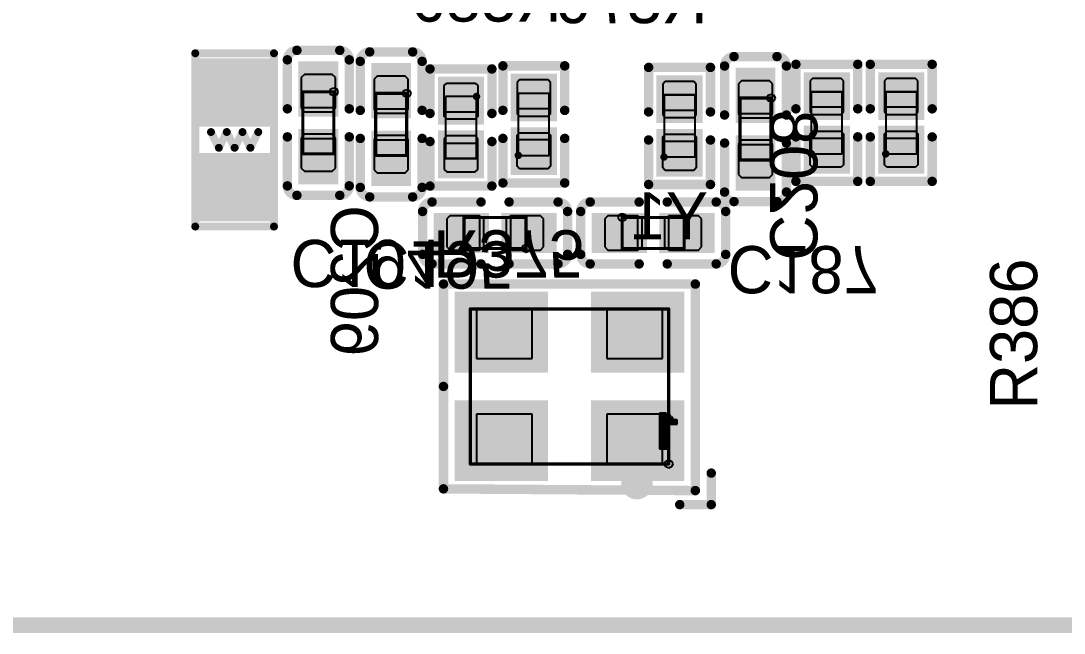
# Model space of a CAD drawing. Header units: millimetres. Extents: x 892 to 1144, y 1011 to 1123.
# Drawn here: x 1004.48 to 1021.3, y 1023.4 to 1033.27 of the extents above; entities that cross this region are included whole.
import ezdxf

# ---------------------------------------------------------------- set-up
doc = ezdxf.new("R2010")
doc.units = ezdxf.units.MM
for name, color, linetype in [('BottomLayer', 5, 'Continuous'), ('BottomOverlay', 54, 'Continuous'), ('BottomPaste', 16, 'Continuous'), ('BottomSolder', 6, 'Continuous'), ('Mechanical15', 56, 'Continuous'), ('Mechanical4', 56, 'Continuous'), ('Mechanical5', 56, 'Continuous'), ('Mechanical6', 56, 'Continuous'), ('TopOverlay', 2, 'Continuous')]:
    doc.layers.add(name, color=color, linetype=linetype)

msp = doc.modelspace()

# ---------------------------------------------------------------- linework, layer by layer
at = {"layer": 'BottomLayer'}
for points in [[(1008.433, 1032.562), (1007.417, 1032.562), (1008.433, 1031.663), (1007.417, 1031.663)], [(1009.005, 1032.565), (1009.005, 1031.775), (1009.545, 1032.565), (1009.545, 1031.775)], [(1010.18, 1032.54), (1010.18, 1031.75), (1010.72, 1032.54), (1010.72, 1031.75)], [(1016.055, 1032.465), (1016.055, 1031.675), (1016.595, 1032.465), (1016.595, 1031.675)], [(1017.745, 1031.775), (1017.745, 1032.341), (1017.205, 1031.775), (1017.205, 1032.341)], [(1018.945, 1031.775), (1018.945, 1032.341), (1018.405, 1031.775), (1018.405, 1032.341)], [(1011.305, 1032.266), (1011.305, 1031.7), (1011.845, 1032.266), (1011.845, 1031.7)], [(1013.02, 1031.75), (1013.02, 1032.316), (1012.48, 1031.75), (1012.48, 1032.316)], [(1015.37, 1031.725), (1015.37, 1032.291), (1014.83, 1031.725), (1014.83, 1032.291)], [(1009.005, 1031.475), (1009.005, 1030.685), (1009.545, 1031.475), (1009.545, 1030.685)], [(1010.18, 1031.45), (1010.18, 1030.66), (1010.72, 1031.45), (1010.72, 1030.66)], [(1011.305, 1031.4), (1011.305, 1030.834), (1011.845, 1031.4), (1011.845, 1030.834)], [(1013.02, 1030.884), (1013.02, 1031.45), (1012.48, 1030.884), (1012.48, 1031.45)], [(1015.37, 1030.859), (1015.37, 1031.425), (1014.83, 1030.859), (1014.83, 1031.425)], [(1016.055, 1031.375), (1016.055, 1030.585), (1016.595, 1031.375), (1016.595, 1030.585)], [(1017.745, 1030.909), (1017.745, 1031.475), (1017.205, 1030.909), (1017.205, 1031.475)], [(1018.945, 1030.909), (1018.945, 1031.475), (1018.405, 1030.909), (1018.405, 1031.475)], [(1008.433, 1031.038), (1007.417, 1031.038), (1008.433, 1030.139), (1007.417, 1030.139)], [(1011.975, 1030.12), (1011.185, 1030.12), (1011.975, 1029.58), (1011.185, 1029.58)], [(1013.065, 1030.12), (1012.275, 1030.12), (1013.065, 1029.58), (1012.275, 1029.58)], [(1013.735, 1029.58), (1014.525, 1029.58), (1013.735, 1030.12), (1014.525, 1030.12)], [(1014.825, 1029.58), (1015.615, 1029.58), (1014.825, 1030.12), (1015.615, 1030.12)], [(1012.925, 1028.85), (1011.525, 1028.85), (1012.925, 1027.65), (1011.525, 1027.65)], [(1015.125, 1028.85), (1013.725, 1028.85), (1015.125, 1027.65), (1013.725, 1027.65)], [(1012.925, 1027.1), (1011.525, 1027.1), (1012.925, 1025.9), (1011.525, 1025.9)], [(1015.125, 1027.1), (1013.725, 1027.1), (1015.125, 1025.9), (1013.725, 1025.9)]]:
    msp.add_solid(points, dxfattribs=at)
at = {"layer": 'BottomOverlay', "const_width": 0.152}
for points in [[(1008.776, 1032.641, -0.414214), (1008.929, 1032.794)], [(1009.621, 1032.794, -0.414214), (1009.774, 1032.641)], [(1009.951, 1032.616, -0.414214), (1010.104, 1032.769)], [(1010.796, 1032.769, -0.414214), (1010.949, 1032.616)], [(1015.826, 1032.541, -0.414214), (1015.979, 1032.694)], [(1016.671, 1032.694, -0.414214), (1016.824, 1032.541)], [(1008.929, 1030.456, -0.414214), (1008.776, 1030.609)], [(1009.774, 1030.609, -0.414214), (1009.621, 1030.456)], [(1010.104, 1030.431, -0.414214), (1009.951, 1030.584)], [(1010.949, 1030.584, -0.414214), (1010.796, 1030.431)], [(1015.979, 1030.356, -0.414214), (1015.826, 1030.509)], [(1016.824, 1030.509, -0.414214), (1016.671, 1030.356)], [(1010.956, 1030.196, -0.414214), (1011.109, 1030.349)], [(1013.141, 1030.349, -0.414214), (1013.294, 1030.196)], [(1013.506, 1030.196, -0.414214), (1013.659, 1030.349)], [(1015.691, 1030.349, -0.414214), (1015.844, 1030.196)], [(1011.109, 1029.351, -0.414214), (1010.956, 1029.504)], [(1013.294, 1029.504, -0.414214), (1013.141, 1029.351)], [(1013.659, 1029.351, -0.414214), (1013.506, 1029.504)], [(1015.844, 1029.504, -0.414214), (1015.691, 1029.351)]]:
    msp.add_lwpolyline(points, format="xyb", dxfattribs=at)
at = {"layer": 'BottomOverlay'}
for points, const_width in [([(1008.929, 1032.794), (1009.621, 1032.794)], 0.152), ([(1010.104, 1032.769), (1010.796, 1032.769)], 0.152), ([(1007.29, 1029.953), (1007.29, 1032.747)], 0.127), ([(1007.29, 1032.747), (1008.56, 1032.747)], 0.127), ([(1008.56, 1029.953), (1008.56, 1032.747)], 0.127), ([(1008.776, 1031.851), (1008.776, 1032.641)], 0.152), ([(1009.774, 1031.851), (1009.774, 1032.641)], 0.152), ([(1009.951, 1031.826), (1009.951, 1032.616)], 0.152), ([(1010.949, 1031.826), (1010.949, 1032.616)], 0.152), ([(1015.979, 1032.694), (1016.671, 1032.694)], 0.152), ([(1011.076, 1032.494), (1012.074, 1032.494)], 0.152), ([(1011.076, 1031.776), (1011.076, 1032.494)], 0.152), ([(1012.074, 1031.776), (1012.074, 1032.494)], 0.152), ([(1012.251, 1031.826), (1012.251, 1032.544)], 0.152), ([(1012.251, 1032.544), (1013.249, 1032.544)], 0.152), ([(1013.249, 1031.826), (1013.249, 1032.544)], 0.152), ([(1014.601, 1031.801), (1014.601, 1032.519)], 0.152), ([(1014.601, 1032.519), (1015.599, 1032.519)], 0.152), ([(1015.599, 1031.801), (1015.599, 1032.519)], 0.152), ([(1015.826, 1031.751), (1015.826, 1032.541)], 0.152), ([(1016.824, 1031.751), (1016.824, 1032.541)], 0.152), ([(1016.976, 1031.851), (1016.976, 1032.569)], 0.152), ([(1016.976, 1032.569), (1017.974, 1032.569)], 0.152), ([(1017.974, 1031.851), (1017.974, 1032.569)], 0.152), ([(1018.176, 1031.851), (1018.176, 1032.569)], 0.152), ([(1018.176, 1032.569), (1019.174, 1032.569)], 0.152), ([(1019.174, 1031.851), (1019.174, 1032.569)], 0.152), ([(1007.544, 1031.477), (1007.671, 1031.223)], 0.127), ([(1007.671, 1031.223), (1007.798, 1031.477)], 0.127), ([(1007.798, 1031.477), (1007.925, 1031.223)], 0.127), ([(1007.925, 1031.223), (1008.052, 1031.477)], 0.127), ([(1008.052, 1031.477), (1008.179, 1031.223)], 0.127), ([(1008.179, 1031.223), (1008.306, 1031.477)], 0.127), ([(1008.776, 1030.609), (1008.776, 1031.399)], 0.152), ([(1009.774, 1030.609), (1009.774, 1031.399)], 0.152), ([(1009.951, 1030.584), (1009.951, 1031.374)], 0.152), ([(1010.949, 1030.584), (1010.949, 1031.374)], 0.152), ([(1011.076, 1030.606), (1011.076, 1031.324)], 0.152), ([(1012.074, 1030.606), (1012.074, 1031.324)], 0.152), ([(1012.251, 1030.656), (1012.251, 1031.374)], 0.152), ([(1013.249, 1030.656), (1013.249, 1031.374)], 0.152), ([(1014.601, 1030.631), (1014.601, 1031.349)], 0.152), ([(1015.599, 1030.631), (1015.599, 1031.349)], 0.152), ([(1015.826, 1030.509), (1015.826, 1031.299)], 0.152), ([(1016.824, 1030.509), (1016.824, 1031.299)], 0.152), ([(1016.976, 1030.681), (1016.976, 1031.399)], 0.152), ([(1017.974, 1030.681), (1017.974, 1031.399)], 0.152), ([(1018.176, 1030.681), (1018.176, 1031.399)], 0.152), ([(1019.174, 1030.681), (1019.174, 1031.399)], 0.152), ([(1011.076, 1030.606), (1012.074, 1030.606)], 0.152), ([(1012.251, 1030.656), (1013.249, 1030.656)], 0.152), ([(1014.601, 1030.631), (1015.599, 1030.631)], 0.152), ([(1016.976, 1030.681), (1017.974, 1030.681)], 0.152), ([(1018.176, 1030.681), (1019.174, 1030.681)], 0.152), ([(1008.929, 1030.456), (1009.621, 1030.456)], 0.152), ([(1010.104, 1030.431), (1010.796, 1030.431)], 0.152), ([(1011.109, 1030.349), (1011.899, 1030.349)], 0.152), ([(1012.351, 1030.349), (1013.141, 1030.349)], 0.152), ([(1013.659, 1030.349), (1014.449, 1030.349)], 0.152), ([(1014.901, 1030.349), (1015.691, 1030.349)], 0.152), ([(1015.979, 1030.356), (1016.671, 1030.356)], 0.152), ([(1010.956, 1029.504), (1010.956, 1030.196)], 0.152), ([(1013.294, 1029.504), (1013.294, 1030.196)], 0.152), ([(1013.506, 1029.504), (1013.506, 1030.196)], 0.152), ([(1015.844, 1029.504), (1015.844, 1030.196)], 0.152), ([(1007.29, 1029.953), (1008.56, 1029.953)], 0.127), ([(1011.109, 1029.351), (1011.899, 1029.351)], 0.152), ([(1012.351, 1029.351), (1013.141, 1029.351)], 0.152), ([(1013.659, 1029.351), (1014.449, 1029.351)], 0.152), ([(1014.901, 1029.351), (1015.691, 1029.351)], 0.152), ([(1011.293, 1027.375), (1011.293, 1029.026)], 0.152), ([(1011.293, 1029.026), (1015.354, 1029.026)], 0.152), ([(1015.354, 1025.696), (1015.354, 1029.026)], 0.152), ([(1011.293, 1025.724), (1011.293, 1027.375)], 0.152), ([(1015.611, 1025.47), (1015.611, 1025.978)], 0.152), ([(1011.293, 1025.724), (1015.354, 1025.696)], 0.152), ([(1015.103, 1025.47), (1015.611, 1025.47)], 0.152)]:
    msp.add_lwpolyline(points, dxfattribs=dict(at, const_width=const_width))
for points, const_width in [([(1008.891, 1032.794, 1), (1008.967, 1032.794, 1)], 0.0762), ([(1008.891, 1032.794, 1), (1008.967, 1032.794, 1)], 0.0762), ([(1009.583, 1032.794, 1), (1009.659, 1032.794, 1)], 0.0762), ([(1009.583, 1032.794, 1), (1009.659, 1032.794, 1)], 0.0762), ([(1010.066, 1032.769, 1), (1010.142, 1032.769, 1)], 0.0762), ([(1010.066, 1032.769, 1), (1010.142, 1032.769, 1)], 0.0762), ([(1010.758, 1032.769, 1), (1010.834, 1032.769, 1)], 0.0762), ([(1010.758, 1032.769, 1), (1010.834, 1032.769, 1)], 0.0762), ([(1007.258, 1032.747, 1), (1007.322, 1032.747, 1)], 0.0635), ([(1007.258, 1032.747, 1), (1007.322, 1032.747, 1)], 0.0635), ([(1008.528, 1032.747, 1), (1008.592, 1032.747, 1)], 0.0635), ([(1008.528, 1032.747, 1), (1008.592, 1032.747, 1)], 0.0635), ([(1008.738, 1032.641, 1), (1008.814, 1032.641, 1)], 0.0762), ([(1008.738, 1032.641, 1), (1008.814, 1032.641, 1)], 0.0762), ([(1009.735, 1032.641, 1), (1009.812, 1032.641, 1)], 0.0762), ([(1009.735, 1032.641, 1), (1009.812, 1032.641, 1)], 0.0762), ([(1009.913, 1032.616, 1), (1009.989, 1032.616, 1)], 0.0762), ([(1009.913, 1032.616, 1), (1009.989, 1032.616, 1)], 0.0762), ([(1010.911, 1032.616, 1), (1010.987, 1032.616, 1)], 0.0762), ([(1010.911, 1032.616, 1), (1010.987, 1032.616, 1)], 0.0762), ([(1015.941, 1032.694, 1), (1016.017, 1032.694, 1)], 0.0762), ([(1015.941, 1032.694, 1), (1016.017, 1032.694, 1)], 0.0762), ([(1016.633, 1032.694, 1), (1016.709, 1032.694, 1)], 0.0762), ([(1016.633, 1032.694, 1), (1016.709, 1032.694, 1)], 0.0762), ([(1011.038, 1032.494, 1), (1011.114, 1032.494, 1)], 0.0762), ([(1011.038, 1032.494, 1), (1011.114, 1032.494, 1)], 0.0762), ([(1012.035, 1032.494, 1), (1012.112, 1032.494, 1)], 0.0762), ([(1012.035, 1032.494, 1), (1012.112, 1032.494, 1)], 0.0762), ([(1012.213, 1032.544, 1), (1012.289, 1032.544, 1)], 0.0762), ([(1012.213, 1032.544, 1), (1012.289, 1032.544, 1)], 0.0762), ([(1013.21, 1032.544, 1), (1013.287, 1032.544, 1)], 0.0762), ([(1013.21, 1032.544, 1), (1013.287, 1032.544, 1)], 0.0762), ([(1014.563, 1032.519, 1), (1014.639, 1032.519, 1)], 0.0762), ([(1014.563, 1032.519, 1), (1014.639, 1032.519, 1)], 0.0762), ([(1015.56, 1032.519, 1), (1015.637, 1032.519, 1)], 0.0762), ([(1015.56, 1032.519, 1), (1015.637, 1032.519, 1)], 0.0762), ([(1015.788, 1032.541, 1), (1015.864, 1032.541, 1)], 0.0762), ([(1015.788, 1032.541, 1), (1015.864, 1032.541, 1)], 0.0762), ([(1016.786, 1032.541, 1), (1016.862, 1032.541, 1)], 0.0762), ([(1016.786, 1032.541, 1), (1016.862, 1032.541, 1)], 0.0762), ([(1016.938, 1032.569, 1), (1017.014, 1032.569, 1)], 0.0762), ([(1016.938, 1032.569, 1), (1017.014, 1032.569, 1)], 0.0762), ([(1017.936, 1032.569, 1), (1018.012, 1032.569, 1)], 0.0762), ([(1017.936, 1032.569, 1), (1018.012, 1032.569, 1)], 0.0762), ([(1018.138, 1032.569, 1), (1018.214, 1032.569, 1)], 0.0762), ([(1018.138, 1032.569, 1), (1018.214, 1032.569, 1)], 0.0762), ([(1019.136, 1032.569, 1), (1019.212, 1032.569, 1)], 0.0762), ([(1019.136, 1032.569, 1), (1019.212, 1032.569, 1)], 0.0762), ([(1008.738, 1031.851, 1), (1008.814, 1031.851, 1)], 0.0762), ([(1009.735, 1031.851, 1), (1009.812, 1031.851, 1)], 0.0762), ([(1009.913, 1031.826, 1), (1009.989, 1031.826, 1)], 0.0762), ([(1010.911, 1031.826, 1), (1010.987, 1031.826, 1)], 0.0762), ([(1011.038, 1031.776, 1), (1011.114, 1031.776, 1)], 0.0762), ([(1012.035, 1031.776, 1), (1012.112, 1031.776, 1)], 0.0762), ([(1012.213, 1031.826, 1), (1012.289, 1031.826, 1)], 0.0762), ([(1013.21, 1031.826, 1), (1013.287, 1031.826, 1)], 0.0762), ([(1014.563, 1031.801, 1), (1014.639, 1031.801, 1)], 0.0762), ([(1015.56, 1031.801, 1), (1015.637, 1031.801, 1)], 0.0762), ([(1015.788, 1031.751, 1), (1015.864, 1031.751, 1)], 0.0762), ([(1016.786, 1031.751, 1), (1016.862, 1031.751, 1)], 0.0762), ([(1016.938, 1031.851, 1), (1017.014, 1031.851, 1)], 0.0762), ([(1017.936, 1031.851, 1), (1018.012, 1031.851, 1)], 0.0762), ([(1018.138, 1031.851, 1), (1018.214, 1031.851, 1)], 0.0762), ([(1019.136, 1031.851, 1), (1019.212, 1031.851, 1)], 0.0762), ([(1007.512, 1031.477, 1), (1007.576, 1031.477, 1)], 0.0635), ([(1007.766, 1031.477, 1), (1007.83, 1031.477, 1)], 0.0635), ([(1007.766, 1031.477, 1), (1007.83, 1031.477, 1)], 0.0635), ([(1008.02, 1031.477, 1), (1008.084, 1031.477, 1)], 0.0635), ([(1008.02, 1031.477, 1), (1008.084, 1031.477, 1)], 0.0635), ([(1008.274, 1031.477, 1), (1008.338, 1031.477, 1)], 0.0635), ([(1008.738, 1031.399, 1), (1008.814, 1031.399, 1)], 0.0762), ([(1009.735, 1031.399, 1), (1009.812, 1031.399, 1)], 0.0762), ([(1009.913, 1031.374, 1), (1009.989, 1031.374, 1)], 0.0762), ([(1010.911, 1031.374, 1), (1010.987, 1031.374, 1)], 0.0762), ([(1011.038, 1031.324, 1), (1011.114, 1031.324, 1)], 0.0762), ([(1012.035, 1031.324, 1), (1012.112, 1031.324, 1)], 0.0762), ([(1012.213, 1031.374, 1), (1012.289, 1031.374, 1)], 0.0762), ([(1013.21, 1031.374, 1), (1013.287, 1031.374, 1)], 0.0762), ([(1014.563, 1031.349, 1), (1014.639, 1031.349, 1)], 0.0762), ([(1015.56, 1031.349, 1), (1015.637, 1031.349, 1)], 0.0762), ([(1015.788, 1031.299, 1), (1015.864, 1031.299, 1)], 0.0762), ([(1016.786, 1031.299, 1), (1016.862, 1031.299, 1)], 0.0762), ([(1016.938, 1031.399, 1), (1017.014, 1031.399, 1)], 0.0762), ([(1017.936, 1031.399, 1), (1018.012, 1031.399, 1)], 0.0762), ([(1018.138, 1031.399, 1), (1018.214, 1031.399, 1)], 0.0762), ([(1019.136, 1031.399, 1), (1019.212, 1031.399, 1)], 0.0762), ([(1007.639, 1031.223, 1), (1007.703, 1031.223, 1)], 0.0635), ([(1007.639, 1031.223, 1), (1007.703, 1031.223, 1)], 0.0635), ([(1007.893, 1031.223, 1), (1007.957, 1031.223, 1)], 0.0635), ([(1007.893, 1031.223, 1), (1007.957, 1031.223, 1)], 0.0635), ([(1008.147, 1031.223, 1), (1008.211, 1031.223, 1)], 0.0635), ([(1008.147, 1031.223, 1), (1008.211, 1031.223, 1)], 0.0635), ([(1008.738, 1030.609, 1), (1008.814, 1030.609, 1)], 0.0762), ([(1008.738, 1030.609, 1), (1008.814, 1030.609, 1)], 0.0762), ([(1009.735, 1030.609, 1), (1009.812, 1030.609, 1)], 0.0762), ([(1009.735, 1030.609, 1), (1009.812, 1030.609, 1)], 0.0762), ([(1009.913, 1030.584, 1), (1009.989, 1030.584, 1)], 0.0762), ([(1009.913, 1030.584, 1), (1009.989, 1030.584, 1)], 0.0762), ([(1010.911, 1030.584, 1), (1010.987, 1030.584, 1)], 0.0762), ([(1010.911, 1030.584, 1), (1010.987, 1030.584, 1)], 0.0762), ([(1011.038, 1030.606, 1), (1011.114, 1030.606, 1)], 0.0762), ([(1011.038, 1030.606, 1), (1011.114, 1030.606, 1)], 0.0762), ([(1012.035, 1030.606, 1), (1012.112, 1030.606, 1)], 0.0762), ([(1012.035, 1030.606, 1), (1012.112, 1030.606, 1)], 0.0762), ([(1012.213, 1030.656, 1), (1012.289, 1030.656, 1)], 0.0762), ([(1012.213, 1030.656, 1), (1012.289, 1030.656, 1)], 0.0762), ([(1013.21, 1030.656, 1), (1013.287, 1030.656, 1)], 0.0762), ([(1013.21, 1030.656, 1), (1013.287, 1030.656, 1)], 0.0762), ([(1014.563, 1030.631, 1), (1014.639, 1030.631, 1)], 0.0762), ([(1014.563, 1030.631, 1), (1014.639, 1030.631, 1)], 0.0762), ([(1015.56, 1030.631, 1), (1015.637, 1030.631, 1)], 0.0762), ([(1015.56, 1030.631, 1), (1015.637, 1030.631, 1)], 0.0762), ([(1016.938, 1030.681, 1), (1017.014, 1030.681, 1)], 0.0762), ([(1016.938, 1030.681, 1), (1017.014, 1030.681, 1)], 0.0762), ([(1017.936, 1030.681, 1), (1018.012, 1030.681, 1)], 0.0762), ([(1017.936, 1030.681, 1), (1018.012, 1030.681, 1)], 0.0762), ([(1018.138, 1030.681, 1), (1018.214, 1030.681, 1)], 0.0762), ([(1018.138, 1030.681, 1), (1018.214, 1030.681, 1)], 0.0762), ([(1019.136, 1030.681, 1), (1019.212, 1030.681, 1)], 0.0762), ([(1019.136, 1030.681, 1), (1019.212, 1030.681, 1)], 0.0762), ([(1008.891, 1030.456, 1), (1008.967, 1030.456, 1)], 0.0762), ([(1008.891, 1030.456, 1), (1008.967, 1030.456, 1)], 0.0762), ([(1009.583, 1030.456, 1), (1009.659, 1030.456, 1)], 0.0762), ([(1009.583, 1030.456, 1), (1009.659, 1030.456, 1)], 0.0762), ([(1010.066, 1030.431, 1), (1010.142, 1030.431, 1)], 0.0762), ([(1010.066, 1030.431, 1), (1010.142, 1030.431, 1)], 0.0762), ([(1010.758, 1030.431, 1), (1010.834, 1030.431, 1)], 0.0762), ([(1010.758, 1030.431, 1), (1010.834, 1030.431, 1)], 0.0762), ([(1015.788, 1030.509, 1), (1015.864, 1030.509, 1)], 0.0762), ([(1015.788, 1030.509, 1), (1015.864, 1030.509, 1)], 0.0762), ([(1016.786, 1030.509, 1), (1016.862, 1030.509, 1)], 0.0762), ([(1016.786, 1030.509, 1), (1016.862, 1030.509, 1)], 0.0762), ([(1011.071, 1030.349, 1), (1011.147, 1030.349, 1)], 0.0762), ([(1011.071, 1030.349, 1), (1011.147, 1030.349, 1)], 0.0762), ([(1011.861, 1030.349, 1), (1011.937, 1030.349, 1)], 0.0762), ([(1012.313, 1030.349, 1), (1012.389, 1030.349, 1)], 0.0762), ([(1013.103, 1030.349, 1), (1013.179, 1030.349, 1)], 0.0762), ([(1013.103, 1030.349, 1), (1013.179, 1030.349, 1)], 0.0762), ([(1013.621, 1030.349, 1), (1013.697, 1030.349, 1)], 0.0762), ([(1013.621, 1030.349, 1), (1013.697, 1030.349, 1)], 0.0762), ([(1014.411, 1030.349, 1), (1014.487, 1030.349, 1)], 0.0762), ([(1014.863, 1030.349, 1), (1014.939, 1030.349, 1)], 0.0762), ([(1015.653, 1030.349, 1), (1015.729, 1030.349, 1)], 0.0762), ([(1015.653, 1030.349, 1), (1015.729, 1030.349, 1)], 0.0762), ([(1015.941, 1030.356, 1), (1016.017, 1030.356, 1)], 0.0762), ([(1015.941, 1030.356, 1), (1016.017, 1030.356, 1)], 0.0762), ([(1016.633, 1030.356, 1), (1016.709, 1030.356, 1)], 0.0762), ([(1016.633, 1030.356, 1), (1016.709, 1030.356, 1)], 0.0762), ([(1010.918, 1030.196, 1), (1010.994, 1030.196, 1)], 0.0762), ([(1010.918, 1030.196, 1), (1010.994, 1030.196, 1)], 0.0762), ([(1013.256, 1030.196, 1), (1013.332, 1030.196, 1)], 0.0762), ([(1013.256, 1030.196, 1), (1013.332, 1030.196, 1)], 0.0762), ([(1013.468, 1030.196, 1), (1013.544, 1030.196, 1)], 0.0762), ([(1013.468, 1030.196, 1), (1013.544, 1030.196, 1)], 0.0762), ([(1015.806, 1030.196, 1), (1015.882, 1030.196, 1)], 0.0762), ([(1015.806, 1030.196, 1), (1015.882, 1030.196, 1)], 0.0762), ([(1007.258, 1029.953, 1), (1007.322, 1029.953, 1)], 0.0635), ([(1007.258, 1029.953, 1), (1007.322, 1029.953, 1)], 0.0635), ([(1008.528, 1029.953, 1), (1008.592, 1029.953, 1)], 0.0635), ([(1008.528, 1029.953, 1), (1008.592, 1029.953, 1)], 0.0635), ([(1010.918, 1029.504, 1), (1010.994, 1029.504, 1)], 0.0762), ([(1010.918, 1029.504, 1), (1010.994, 1029.504, 1)], 0.0762), ([(1013.256, 1029.504, 1), (1013.332, 1029.504, 1)], 0.0762), ([(1013.256, 1029.504, 1), (1013.332, 1029.504, 1)], 0.0762), ([(1013.468, 1029.504, 1), (1013.544, 1029.504, 1)], 0.0762), ([(1013.468, 1029.504, 1), (1013.544, 1029.504, 1)], 0.0762), ([(1015.806, 1029.504, 1), (1015.882, 1029.504, 1)], 0.0762), ([(1015.806, 1029.504, 1), (1015.882, 1029.504, 1)], 0.0762), ([(1011.071, 1029.351, 1), (1011.147, 1029.351, 1)], 0.0762), ([(1011.071, 1029.351, 1), (1011.147, 1029.351, 1)], 0.0762), ([(1011.861, 1029.351, 1), (1011.937, 1029.351, 1)], 0.0762), ([(1012.313, 1029.351, 1), (1012.389, 1029.351, 1)], 0.0762), ([(1013.103, 1029.351, 1), (1013.179, 1029.351, 1)], 0.0762), ([(1013.103, 1029.351, 1), (1013.179, 1029.351, 1)], 0.0762), ([(1013.621, 1029.351, 1), (1013.697, 1029.351, 1)], 0.0762), ([(1013.621, 1029.351, 1), (1013.697, 1029.351, 1)], 0.0762), ([(1014.411, 1029.351, 1), (1014.487, 1029.351, 1)], 0.0762), ([(1014.863, 1029.351, 1), (1014.939, 1029.351, 1)], 0.0762), ([(1015.653, 1029.351, 1), (1015.729, 1029.351, 1)], 0.0762), ([(1015.653, 1029.351, 1), (1015.729, 1029.351, 1)], 0.0762), ([(1011.255, 1029.026, 1), (1011.331, 1029.026, 1)], 0.0762), ([(1011.255, 1029.026, 1), (1011.331, 1029.026, 1)], 0.0762), ([(1015.316, 1029.026, 1), (1015.393, 1029.026, 1)], 0.0762), ([(1015.316, 1029.026, 1), (1015.393, 1029.026, 1)], 0.0762), ([(1011.255, 1027.375, 1), (1011.331, 1027.375, 1)], 0.0762), ([(1011.255, 1027.375, 1), (1011.331, 1027.375, 1)], 0.0762), ([(1015.573, 1025.978, 1), (1015.649, 1025.978, 1)], 0.076), ([(1011.255, 1025.724, 1), (1011.331, 1025.724, 1)], 0.0762), ([(1011.255, 1025.724, 1), (1011.331, 1025.724, 1)], 0.0762), ([(1015.316, 1025.696, 1), (1015.393, 1025.696, 1)], 0.0762), ([(1015.316, 1025.696, 1), (1015.393, 1025.696, 1)], 0.0762), ([(1015.065, 1025.47, 1), (1015.141, 1025.47, 1)], 0.076), ([(1015.573, 1025.47, 1), (1015.649, 1025.47, 1)], 0.076), ([(1015.573, 1025.47, 1), (1015.649, 1025.47, 1)], 0.076)]:
    msp.add_lwpolyline(points, format="xyb", close=True, dxfattribs=dict(at, const_width=const_width))
at = {"layer": 'BottomPaste'}
for p, q in [((1009.05, 1032.405), (1009, 1032.355)), ((1009, 1032.355), (1009, 1031.875)), ((1009.5, 1032.405), (1009.05, 1032.405)), ((1009.55, 1032.355), (1009.5, 1032.405)), ((1009.55, 1031.875), (1009.55, 1032.355)), ((1010.225, 1032.38), (1010.175, 1032.33)), ((1010.175, 1032.33), (1010.175, 1031.85)), ((1010.675, 1032.38), (1010.225, 1032.38)), ((1010.725, 1032.33), (1010.675, 1032.38)), ((1010.725, 1031.85), (1010.725, 1032.33)), ((1017.245, 1032.341), (1017.205, 1032.301)), ((1017.705, 1032.341), (1017.245, 1032.341)), ((1017.745, 1032.301), (1017.705, 1032.341)), ((1018.445, 1032.341), (1018.405, 1032.301)), ((1018.905, 1032.341), (1018.445, 1032.341)), ((1018.945, 1032.301), (1018.905, 1032.341)), ((1011.305, 1032.226), (1011.345, 1032.266)), ((1011.305, 1031.725), (1011.305, 1032.226)), ((1011.345, 1032.266), (1011.805, 1032.266)), ((1011.805, 1032.266), (1011.845, 1032.226)), ((1011.845, 1032.226), (1011.845, 1031.725)), ((1012.52, 1032.316), (1012.48, 1032.276)), ((1012.48, 1032.276), (1012.48, 1031.775)), ((1012.98, 1032.316), (1012.52, 1032.316)), ((1013.02, 1032.276), (1012.98, 1032.316)), ((1013.02, 1031.775), (1013.02, 1032.276)), ((1014.87, 1032.291), (1014.83, 1032.251)), ((1014.83, 1032.251), (1014.83, 1031.75)), ((1015.33, 1032.291), (1014.87, 1032.291)), ((1015.37, 1032.251), (1015.33, 1032.291)), ((1015.37, 1031.75), (1015.37, 1032.251)), ((1016.1, 1032.305), (1016.05, 1032.255)), ((1016.05, 1032.255), (1016.05, 1031.775)), ((1016.55, 1032.305), (1016.1, 1032.305)), ((1016.6, 1032.255), (1016.55, 1032.305)), ((1016.6, 1031.775), (1016.6, 1032.255)), ((1017.205, 1032.301), (1017.205, 1031.8)), ((1017.745, 1031.8), (1017.745, 1032.301)), ((1018.405, 1032.301), (1018.405, 1031.8)), ((1018.945, 1031.8), (1018.945, 1032.301)), ((1009, 1031.875), (1009.05, 1031.805)), ((1009.5, 1031.805), (1009.55, 1031.875)), ((1010.175, 1031.85), (1010.225, 1031.78)), ((1010.675, 1031.78), (1010.725, 1031.85)), ((1009.05, 1031.805), (1009.5, 1031.805)), ((1010.225, 1031.78), (1010.675, 1031.78)), ((1011.345, 1031.685), (1011.305, 1031.725)), ((1011.805, 1031.685), (1011.345, 1031.685)), ((1011.845, 1031.725), (1011.805, 1031.685)), ((1012.48, 1031.775), (1012.52, 1031.735)), ((1012.52, 1031.735), (1012.98, 1031.735)), ((1012.98, 1031.735), (1013.02, 1031.775)), ((1014.83, 1031.75), (1014.87, 1031.71)), ((1014.87, 1031.71), (1015.33, 1031.71)), ((1015.33, 1031.71), (1015.37, 1031.75)), ((1016.05, 1031.775), (1016.1, 1031.705)), ((1016.1, 1031.705), (1016.55, 1031.705)), ((1016.55, 1031.705), (1016.6, 1031.775)), ((1017.205, 1031.8), (1017.245, 1031.76)), ((1017.245, 1031.76), (1017.705, 1031.76)), ((1017.705, 1031.76), (1017.745, 1031.8)), ((1018.405, 1031.8), (1018.445, 1031.76)), ((1018.445, 1031.76), (1018.905, 1031.76)), ((1018.905, 1031.76), (1018.945, 1031.8)), ((1017.205, 1031.45), (1017.245, 1031.49)), ((1017.245, 1031.49), (1017.705, 1031.49)), ((1017.705, 1031.49), (1017.745, 1031.45)), ((1018.405, 1031.45), (1018.445, 1031.49)), ((1018.445, 1031.49), (1018.905, 1031.49)), ((1018.905, 1031.49), (1018.945, 1031.45)), ((1009.05, 1031.445), (1009, 1031.375)), ((1009, 1031.375), (1009, 1030.895)), ((1009.5, 1031.445), (1009.05, 1031.445)), ((1009.55, 1031.375), (1009.5, 1031.445)), ((1009.55, 1030.895), (1009.55, 1031.375)), ((1010.225, 1031.42), (1010.175, 1031.35)), ((1010.175, 1031.35), (1010.175, 1030.87)), ((1010.675, 1031.42), (1010.225, 1031.42)), ((1010.725, 1031.35), (1010.675, 1031.42)), ((1010.725, 1030.87), (1010.725, 1031.35)), ((1011.345, 1031.415), (1011.305, 1031.375)), ((1011.305, 1031.375), (1011.305, 1030.874)), ((1011.805, 1031.415), (1011.345, 1031.415)), ((1011.845, 1031.375), (1011.805, 1031.415)), ((1011.845, 1030.874), (1011.845, 1031.375)), ((1012.48, 1031.425), (1012.52, 1031.465)), ((1012.48, 1030.924), (1012.48, 1031.425)), ((1012.52, 1031.465), (1012.98, 1031.465)), ((1012.98, 1031.465), (1013.02, 1031.425)), ((1013.02, 1031.425), (1013.02, 1030.924)), ((1014.83, 1031.4), (1014.87, 1031.44)), ((1014.83, 1030.899), (1014.83, 1031.4)), ((1014.87, 1031.44), (1015.33, 1031.44)), ((1015.33, 1031.44), (1015.37, 1031.4)), ((1015.37, 1031.4), (1015.37, 1030.899)), ((1016.1, 1031.345), (1016.05, 1031.275)), ((1016.55, 1031.345), (1016.1, 1031.345)), ((1016.6, 1031.275), (1016.55, 1031.345)), ((1017.205, 1030.949), (1017.205, 1031.45)), ((1017.745, 1031.45), (1017.745, 1030.949)), ((1018.405, 1030.949), (1018.405, 1031.45)), ((1018.945, 1031.45), (1018.945, 1030.949)), ((1016.05, 1031.275), (1016.05, 1030.795)), ((1016.6, 1030.795), (1016.6, 1031.275)), ((1009, 1030.895), (1009.05, 1030.845)), ((1009.05, 1030.845), (1009.5, 1030.845)), ((1009.5, 1030.845), (1009.55, 1030.895)), ((1010.175, 1030.87), (1010.225, 1030.82)), ((1010.225, 1030.82), (1010.675, 1030.82)), ((1010.675, 1030.82), (1010.725, 1030.87)), ((1011.305, 1030.874), (1011.345, 1030.834)), ((1011.345, 1030.834), (1011.805, 1030.834)), ((1011.805, 1030.834), (1011.845, 1030.874)), ((1012.52, 1030.884), (1012.48, 1030.924)), ((1012.98, 1030.884), (1012.52, 1030.884)), ((1013.02, 1030.924), (1012.98, 1030.884)), ((1014.87, 1030.859), (1014.83, 1030.899)), ((1015.33, 1030.859), (1014.87, 1030.859)), ((1015.37, 1030.899), (1015.33, 1030.859)), ((1017.245, 1030.909), (1017.205, 1030.949)), ((1017.705, 1030.909), (1017.245, 1030.909)), ((1017.745, 1030.949), (1017.705, 1030.909)), ((1018.445, 1030.909), (1018.405, 1030.949)), ((1018.905, 1030.909), (1018.445, 1030.909)), ((1018.945, 1030.949), (1018.905, 1030.909)), ((1016.05, 1030.795), (1016.1, 1030.745)), ((1016.1, 1030.745), (1016.55, 1030.745)), ((1016.55, 1030.745), (1016.6, 1030.795)), ((1011.395, 1030.125), (1011.345, 1030.075)), ((1011.345, 1030.075), (1011.345, 1029.625)), ((1011.875, 1030.125), (1011.395, 1030.125)), ((1011.945, 1030.075), (1011.875, 1030.125)), ((1011.945, 1029.625), (1011.945, 1030.075)), ((1012.375, 1030.125), (1012.305, 1030.075)), ((1012.305, 1030.075), (1012.305, 1029.625)), ((1012.855, 1030.125), (1012.375, 1030.125)), ((1012.905, 1030.075), (1012.855, 1030.125)), ((1012.905, 1029.625), (1012.905, 1030.075)), ((1013.945, 1030.125), (1013.895, 1030.075)), ((1013.895, 1030.075), (1013.895, 1029.625)), ((1014.425, 1030.125), (1013.945, 1030.125)), ((1014.495, 1030.075), (1014.425, 1030.125)), ((1014.495, 1029.625), (1014.495, 1030.075)), ((1014.925, 1030.125), (1014.855, 1030.075)), ((1014.855, 1030.075), (1014.855, 1029.625)), ((1015.405, 1030.125), (1014.925, 1030.125)), ((1015.455, 1030.075), (1015.405, 1030.125)), ((1015.455, 1029.625), (1015.455, 1030.075)), ((1011.345, 1029.625), (1011.395, 1029.575)), ((1011.395, 1029.575), (1011.875, 1029.575)), ((1011.875, 1029.575), (1011.945, 1029.625)), ((1012.305, 1029.625), (1012.375, 1029.575)), ((1012.375, 1029.575), (1012.855, 1029.575)), ((1012.855, 1029.575), (1012.905, 1029.625)), ((1013.895, 1029.625), (1013.945, 1029.575)), ((1013.945, 1029.575), (1014.425, 1029.575)), ((1014.425, 1029.575), (1014.495, 1029.625)), ((1014.855, 1029.625), (1014.925, 1029.575)), ((1014.925, 1029.575), (1015.405, 1029.575)), ((1015.405, 1029.575), (1015.455, 1029.625))]:
    msp.add_line(p, q, dxfattribs=at)
for points in [[(1008.433, 1032.562), (1007.417, 1032.562), (1008.433, 1031.663), (1007.417, 1031.663)], [(1009.005, 1032.565), (1009.005, 1031.775), (1009.545, 1032.565), (1009.545, 1031.775)], [(1010.18, 1032.54), (1010.18, 1031.75), (1010.72, 1032.54), (1010.72, 1031.75)], [(1016.055, 1032.465), (1016.055, 1031.675), (1016.595, 1032.465), (1016.595, 1031.675)], [(1017.745, 1031.775), (1017.745, 1032.341), (1017.205, 1031.775), (1017.205, 1032.341)], [(1018.945, 1031.775), (1018.945, 1032.341), (1018.405, 1031.775), (1018.405, 1032.341)], [(1011.305, 1032.266), (1011.305, 1031.7), (1011.845, 1032.266), (1011.845, 1031.7)], [(1013.02, 1031.75), (1013.02, 1032.316), (1012.48, 1031.75), (1012.48, 1032.316)], [(1015.37, 1031.725), (1015.37, 1032.291), (1014.83, 1031.725), (1014.83, 1032.291)], [(1009.005, 1031.475), (1009.005, 1030.685), (1009.545, 1031.475), (1009.545, 1030.685)], [(1010.18, 1031.45), (1010.18, 1030.66), (1010.72, 1031.45), (1010.72, 1030.66)], [(1011.305, 1031.4), (1011.305, 1030.834), (1011.845, 1031.4), (1011.845, 1030.834)], [(1013.02, 1030.884), (1013.02, 1031.45), (1012.48, 1030.884), (1012.48, 1031.45)], [(1015.37, 1030.859), (1015.37, 1031.425), (1014.83, 1030.859), (1014.83, 1031.425)], [(1016.055, 1031.375), (1016.055, 1030.585), (1016.595, 1031.375), (1016.595, 1030.585)], [(1017.745, 1030.909), (1017.745, 1031.475), (1017.205, 1030.909), (1017.205, 1031.475)], [(1018.945, 1030.909), (1018.945, 1031.475), (1018.405, 1030.909), (1018.405, 1031.475)], [(1008.433, 1031.038), (1007.417, 1031.038), (1008.433, 1030.139), (1007.417, 1030.139)], [(1011.975, 1030.12), (1011.185, 1030.12), (1011.975, 1029.58), (1011.185, 1029.58)], [(1013.065, 1030.12), (1012.275, 1030.12), (1013.065, 1029.58), (1012.275, 1029.58)], [(1013.735, 1029.58), (1014.525, 1029.58), (1013.735, 1030.12), (1014.525, 1030.12)], [(1014.825, 1029.58), (1015.615, 1029.58), (1014.825, 1030.12), (1015.615, 1030.12)], [(1012.925, 1028.85), (1011.525, 1028.85), (1012.925, 1027.65), (1011.525, 1027.65)], [(1015.125, 1028.85), (1013.725, 1028.85), (1015.125, 1027.65), (1013.725, 1027.65)], [(1012.925, 1027.1), (1011.525, 1027.1), (1012.925, 1025.9), (1011.525, 1025.9)], [(1015.125, 1027.1), (1013.725, 1027.1), (1015.125, 1025.9), (1013.725, 1025.9)]]:
    msp.add_solid(points, dxfattribs=at)
at = {"layer": 'BottomSolder'}
for points in [[(1008.535, 1032.663), (1007.315, 1032.663), (1008.535, 1031.561), (1007.315, 1031.561)], [(1008.954, 1032.616), (1008.954, 1031.724), (1009.596, 1032.616), (1009.596, 1031.724)], [(1010.129, 1032.591), (1010.129, 1031.699), (1010.771, 1032.591), (1010.771, 1031.699)], [(1016.004, 1032.516), (1016.004, 1031.624), (1016.646, 1032.516), (1016.646, 1031.624)], [(1011.203, 1032.367), (1011.203, 1031.598), (1011.947, 1032.367), (1011.947, 1031.598)], [(1013.122, 1031.648), (1013.122, 1032.417), (1012.378, 1031.648), (1012.378, 1032.417)], [(1015.472, 1031.623), (1015.472, 1032.392), (1014.728, 1031.623), (1014.728, 1032.392)], [(1017.847, 1031.673), (1017.847, 1032.442), (1017.103, 1031.673), (1017.103, 1032.442)], [(1019.047, 1031.673), (1019.047, 1032.442), (1018.303, 1031.673), (1018.303, 1032.442)], [(1008.954, 1031.526), (1008.954, 1030.634), (1009.596, 1031.526), (1009.596, 1030.634)], [(1010.129, 1031.501), (1010.129, 1030.609), (1010.771, 1031.501), (1010.771, 1030.609)], [(1011.203, 1031.502), (1011.203, 1030.733), (1011.947, 1031.502), (1011.947, 1030.733)], [(1013.122, 1030.783), (1013.122, 1031.552), (1012.378, 1030.783), (1012.378, 1031.552)], [(1015.472, 1030.758), (1015.472, 1031.527), (1014.728, 1030.758), (1014.728, 1031.527)], [(1017.847, 1030.808), (1017.847, 1031.577), (1017.103, 1030.808), (1017.103, 1031.577)], [(1019.047, 1030.808), (1019.047, 1031.577), (1018.303, 1030.808), (1018.303, 1031.577)], [(1016.004, 1031.426), (1016.004, 1030.534), (1016.646, 1031.426), (1016.646, 1030.534)], [(1008.535, 1031.139), (1007.315, 1031.139), (1008.535, 1030.037), (1007.315, 1030.037)], [(1012.026, 1030.171), (1011.134, 1030.171), (1012.026, 1029.529), (1011.134, 1029.529)], [(1013.116, 1030.171), (1012.224, 1030.171), (1013.116, 1029.529), (1012.224, 1029.529)], [(1013.684, 1029.529), (1014.576, 1029.529), (1013.684, 1030.171), (1014.576, 1030.171)], [(1014.774, 1029.529), (1015.666, 1029.529), (1014.774, 1030.171), (1015.666, 1030.171)], [(1012.976, 1028.901), (1011.474, 1028.901), (1012.976, 1027.599), (1011.474, 1027.599)], [(1015.176, 1028.901), (1013.674, 1028.901), (1015.176, 1027.599), (1013.674, 1027.599)], [(1012.976, 1027.151), (1011.474, 1027.151), (1012.976, 1025.849), (1011.474, 1025.849)], [(1015.176, 1027.151), (1013.674, 1027.151), (1015.176, 1025.849), (1013.674, 1025.849)]]:
    msp.add_solid(points, dxfattribs=at)
at = {"layer": 'Mechanical15'}
for p, q in [((1009.46, 1032.125), (1009.479, 1032.171)), ((1009.479, 1032.171), (1009.525, 1032.19)), ((1009.525, 1032.19), (1009.525, 1032.19)), ((1009.525, 1032.19), (1009.571, 1032.171)), ((1009.571, 1032.171), (1009.59, 1032.125)), ((1010.654, 1032.146), (1010.7, 1032.165)), ((1010.7, 1032.165), (1010.7, 1032.165)), ((1010.7, 1032.165), (1010.746, 1032.146)), ((1009.525, 1032.125), (1009.025, 1032.125)), ((1009.025, 1032.125), (1009.025, 1031.875)), ((1009.479, 1032.079), (1009.46, 1032.125)), ((1009.525, 1032.06), (1009.479, 1032.079)), ((1009.525, 1031.875), (1009.525, 1032.125)), ((1009.571, 1032.079), (1009.525, 1032.06)), ((1009.525, 1032.06), (1009.525, 1032.06)), ((1009.59, 1032.125), (1009.571, 1032.079)), ((1010.7, 1032.1), (1010.2, 1032.1)), ((1010.2, 1032.1), (1010.2, 1031.85)), ((1010.635, 1032.1), (1010.654, 1032.146)), ((1010.654, 1032.054), (1010.635, 1032.1)), ((1010.7, 1032.035), (1010.654, 1032.054)), ((1010.7, 1031.85), (1010.7, 1032.1)), ((1010.746, 1032.054), (1010.7, 1032.035)), ((1010.7, 1032.035), (1010.7, 1032.035)), ((1010.746, 1032.146), (1010.765, 1032.1)), ((1010.765, 1032.1), (1010.746, 1032.054)), ((1016.575, 1032.025), (1016.075, 1032.025)), ((1016.075, 1032.025), (1016.075, 1031.775)), ((1016.51, 1032.025), (1016.529, 1032.071)), ((1016.529, 1031.979), (1016.51, 1032.025)), ((1016.529, 1032.071), (1016.575, 1032.09)), ((1016.575, 1032.09), (1016.575, 1032.09)), ((1016.575, 1032.09), (1016.621, 1032.071)), ((1016.575, 1031.775), (1016.575, 1032.025)), ((1016.621, 1032.071), (1016.64, 1032.025)), ((1016.64, 1032.025), (1016.621, 1031.979)), ((1009.025, 1031.875), (1009.525, 1031.875)), ((1010.2, 1031.85), (1010.7, 1031.85)), ((1016.575, 1031.96), (1016.529, 1031.979)), ((1016.621, 1031.979), (1016.575, 1031.96)), ((1016.575, 1031.96), (1016.575, 1031.96)), ((1016.075, 1031.775), (1016.575, 1031.775)), ((1009.025, 1031.125), (1009.025, 1031.375)), ((1009.025, 1031.375), (1009.525, 1031.375)), ((1009.525, 1031.375), (1009.525, 1031.125)), ((1010.2, 1031.1), (1010.2, 1031.35)), ((1010.2, 1031.35), (1010.7, 1031.35)), ((1010.7, 1031.35), (1010.7, 1031.1)), ((1016.075, 1031.025), (1016.075, 1031.275)), ((1016.075, 1031.275), (1016.575, 1031.275)), ((1016.575, 1031.275), (1016.575, 1031.025)), ((1009.525, 1031.125), (1009.025, 1031.125)), ((1010.7, 1031.1), (1010.2, 1031.1)), ((1016.575, 1031.025), (1016.075, 1031.025)), ((1014.11, 1030.1), (1014.129, 1030.146)), ((1014.129, 1030.146), (1014.175, 1030.165)), ((1014.175, 1030.165), (1014.221, 1030.146)), ((1014.221, 1030.146), (1014.24, 1030.1)), ((1011.625, 1029.6), (1011.625, 1030.1)), ((1011.625, 1030.1), (1011.875, 1030.1)), ((1011.875, 1030.1), (1011.875, 1029.6)), ((1012.625, 1030.1), (1012.375, 1030.1)), ((1012.375, 1030.1), (1012.375, 1029.6)), ((1012.625, 1029.6), (1012.625, 1030.1)), ((1014.129, 1030.054), (1014.11, 1030.1)), ((1014.11, 1030.1), (1014.11, 1030.1)), ((1014.175, 1030.035), (1014.129, 1030.054)), ((1014.425, 1030.1), (1014.175, 1030.1)), ((1014.175, 1030.1), (1014.175, 1029.6)), ((1014.221, 1030.054), (1014.175, 1030.035)), ((1014.24, 1030.1), (1014.221, 1030.054)), ((1014.24, 1030.1), (1014.24, 1030.1)), ((1014.425, 1029.6), (1014.425, 1030.1)), ((1014.925, 1030.1), (1015.175, 1030.1)), ((1014.925, 1029.6), (1014.925, 1030.1)), ((1015.175, 1030.1), (1015.175, 1029.6)), ((1012.56, 1029.6), (1012.579, 1029.646)), ((1012.579, 1029.646), (1012.625, 1029.665)), ((1012.625, 1029.665), (1012.671, 1029.646)), ((1012.671, 1029.646), (1012.69, 1029.6)), ((1011.875, 1029.6), (1011.625, 1029.6)), ((1012.375, 1029.6), (1012.625, 1029.6)), ((1012.56, 1029.6), (1012.56, 1029.6)), ((1012.579, 1029.554), (1012.56, 1029.6)), ((1012.625, 1029.535), (1012.579, 1029.554)), ((1012.671, 1029.554), (1012.625, 1029.535)), ((1012.69, 1029.6), (1012.671, 1029.554)), ((1012.69, 1029.6), (1012.69, 1029.6)), ((1014.175, 1029.6), (1014.425, 1029.6)), ((1015.175, 1029.6), (1014.925, 1029.6)), ((1012.725, 1028.624), (1011.825, 1028.624)), ((1011.825, 1028.624), (1011.825, 1027.824)), ((1012.725, 1027.824), (1012.725, 1028.624)), ((1014.825, 1028.624), (1013.925, 1028.624)), ((1013.925, 1028.624), (1013.925, 1027.824)), ((1014.825, 1027.824), (1014.825, 1028.624)), ((1011.825, 1027.824), (1012.725, 1027.824)), ((1013.925, 1027.824), (1014.825, 1027.824)), ((1012.725, 1026.926), (1011.825, 1026.926)), ((1011.825, 1026.926), (1011.825, 1026.126)), ((1012.725, 1026.126), (1012.725, 1026.926)), ((1014.825, 1026.926), (1013.925, 1026.926)), ((1013.925, 1026.926), (1013.925, 1026.126)), ((1014.825, 1026.126), (1014.825, 1026.926)), ((1011.825, 1026.126), (1012.725, 1026.126)), ((1013.925, 1026.126), (1014.825, 1026.126)), ((1014.86, 1026.125), (1014.879, 1026.171)), ((1014.86, 1026.125), (1014.86, 1026.125)), ((1014.879, 1026.079), (1014.86, 1026.125)), ((1014.879, 1026.171), (1014.925, 1026.19)), ((1014.925, 1026.19), (1014.971, 1026.171)), ((1014.971, 1026.171), (1014.99, 1026.125)), ((1014.99, 1026.125), (1014.971, 1026.079)), ((1014.99, 1026.125), (1014.99, 1026.125)), ((1014.925, 1026.06), (1014.879, 1026.079)), ((1014.971, 1026.079), (1014.925, 1026.06))]:
    msp.add_line(p, q, dxfattribs=at)
at = {"layer": 'Mechanical15', "const_width": 0.0508}
for points in [[(1009.025, 1031.125), (1009.025, 1032.125)], [(1009.025, 1032.125), (1009.525, 1032.125)], [(1009.525, 1031.125), (1009.525, 1032.125)], [(1010.2, 1031.1), (1010.2, 1032.1)], [(1010.2, 1032.1), (1010.7, 1032.1)], [(1010.7, 1031.1), (1010.7, 1032.1)], [(1016.075, 1031.025), (1016.075, 1032.025)], [(1016.075, 1032.025), (1016.575, 1032.025)], [(1016.575, 1031.025), (1016.575, 1032.025)], [(1009.025, 1031.125), (1009.525, 1031.125)], [(1010.2, 1031.1), (1010.7, 1031.1)], [(1016.075, 1031.025), (1016.575, 1031.025)], [(1011.625, 1029.6), (1011.625, 1030.1)], [(1011.625, 1030.1), (1012.625, 1030.1)], [(1012.625, 1029.6), (1012.625, 1030.1)], [(1014.175, 1030.1), (1015.175, 1030.1)], [(1014.175, 1029.6), (1014.175, 1030.1)], [(1015.175, 1029.6), (1015.175, 1030.1)], [(1011.625, 1029.6), (1012.625, 1029.6)], [(1014.175, 1029.6), (1015.175, 1029.6)], [(1011.725, 1026.125), (1011.725, 1028.625)], [(1011.725, 1028.625), (1014.925, 1028.625)], [(1014.925, 1026.125), (1014.925, 1028.625)], [(1011.725, 1026.125), (1014.925, 1026.125)]]:
    msp.add_lwpolyline(points, dxfattribs=at)
at = {"layer": 'Mechanical15', "const_width": 0.0254}
for points in [[(1009.012, 1032.125, 1), (1009.038, 1032.125, 1)], [(1009.012, 1032.125, 1), (1009.038, 1032.125, 1)], [(1009.512, 1032.125, 1), (1009.538, 1032.125, 1)], [(1009.512, 1032.125, 1), (1009.538, 1032.125, 1)], [(1010.187, 1032.1, 1), (1010.213, 1032.1, 1)], [(1010.187, 1032.1, 1), (1010.213, 1032.1, 1)], [(1010.687, 1032.1, 1), (1010.713, 1032.1, 1)], [(1010.687, 1032.1, 1), (1010.713, 1032.1, 1)], [(1016.062, 1032.025, 1), (1016.088, 1032.025, 1)], [(1016.062, 1032.025, 1), (1016.088, 1032.025, 1)], [(1016.562, 1032.025, 1), (1016.588, 1032.025, 1)], [(1016.562, 1032.025, 1), (1016.588, 1032.025, 1)], [(1009.012, 1031.125, 1), (1009.038, 1031.125, 1)], [(1009.012, 1031.125, 1), (1009.038, 1031.125, 1)], [(1009.512, 1031.125, 1), (1009.538, 1031.125, 1)], [(1009.512, 1031.125, 1), (1009.538, 1031.125, 1)], [(1010.187, 1031.1, 1), (1010.213, 1031.1, 1)], [(1010.187, 1031.1, 1), (1010.213, 1031.1, 1)], [(1010.687, 1031.1, 1), (1010.713, 1031.1, 1)], [(1010.687, 1031.1, 1), (1010.713, 1031.1, 1)], [(1016.062, 1031.025, 1), (1016.088, 1031.025, 1)], [(1016.062, 1031.025, 1), (1016.088, 1031.025, 1)], [(1016.562, 1031.025, 1), (1016.588, 1031.025, 1)], [(1016.562, 1031.025, 1), (1016.588, 1031.025, 1)], [(1011.612, 1030.1, 1), (1011.638, 1030.1, 1)], [(1011.612, 1030.1, 1), (1011.638, 1030.1, 1)], [(1012.612, 1030.1, 1), (1012.638, 1030.1, 1)], [(1012.612, 1030.1, 1), (1012.638, 1030.1, 1)], [(1014.162, 1030.1, 1), (1014.188, 1030.1, 1)], [(1014.162, 1030.1, 1), (1014.188, 1030.1, 1)], [(1015.162, 1030.1, 1), (1015.188, 1030.1, 1)], [(1015.162, 1030.1, 1), (1015.188, 1030.1, 1)], [(1011.612, 1029.6, 1), (1011.638, 1029.6, 1)], [(1011.612, 1029.6, 1), (1011.638, 1029.6, 1)], [(1012.612, 1029.6, 1), (1012.638, 1029.6, 1)], [(1012.612, 1029.6, 1), (1012.638, 1029.6, 1)], [(1014.162, 1029.6, 1), (1014.188, 1029.6, 1)], [(1014.162, 1029.6, 1), (1014.188, 1029.6, 1)], [(1015.162, 1029.6, 1), (1015.188, 1029.6, 1)], [(1015.162, 1029.6, 1), (1015.188, 1029.6, 1)], [(1011.712, 1028.625, 1), (1011.738, 1028.625, 1)], [(1011.712, 1028.625, 1), (1011.738, 1028.625, 1)], [(1014.912, 1028.625, 1), (1014.938, 1028.625, 1)], [(1014.912, 1028.625, 1), (1014.938, 1028.625, 1)], [(1011.712, 1026.125, 1), (1011.738, 1026.125, 1)], [(1011.712, 1026.125, 1), (1011.738, 1026.125, 1)], [(1014.912, 1026.125, 1), (1014.938, 1026.125, 1)], [(1014.912, 1026.125, 1), (1014.938, 1026.125, 1)]]:
    msp.add_lwpolyline(points, format="xyb", close=True, dxfattribs=at)
at = {"layer": 'Mechanical4'}
for p, q in [((1011.825, 1032.05), (1011.325, 1032.05)), ((1011.325, 1032.05), (1011.325, 1031.05)), ((1011.825, 1031.05), (1011.825, 1032.05)), ((1012.5, 1032.1), (1012.5, 1031.1)), ((1013, 1032.1), (1012.5, 1032.1)), ((1013, 1031.1), (1013, 1032.1)), ((1014.85, 1032.075), (1014.85, 1031.075)), ((1015.35, 1032.075), (1014.85, 1032.075)), ((1015.35, 1031.075), (1015.35, 1032.075)), ((1017.225, 1032.125), (1017.225, 1031.125)), ((1017.725, 1032.125), (1017.225, 1032.125)), ((1017.725, 1031.125), (1017.725, 1032.125)), ((1018.425, 1032.125), (1018.425, 1031.125)), ((1018.925, 1032.125), (1018.425, 1032.125)), ((1018.925, 1031.125), (1018.925, 1032.125)), ((1011.325, 1031.05), (1011.825, 1031.05)), ((1012.5, 1031.1), (1013, 1031.1)), ((1014.85, 1031.075), (1015.35, 1031.075)), ((1017.225, 1031.125), (1017.725, 1031.125)), ((1018.425, 1031.125), (1018.925, 1031.125))]:
    msp.add_line(p, q, dxfattribs=at)
at = {"layer": 'Mechanical5'}
for p, q in [((1011.825, 1032.05), (1011.325, 1032.05)), ((1011.325, 1032.05), (1011.325, 1031.8)), ((1011.825, 1031.8), (1011.825, 1032.05)), ((1012.5, 1031.851), (1012.5, 1032.101)), ((1012.5, 1032.101), (1013, 1032.101)), ((1013, 1032.101), (1013, 1031.851)), ((1014.85, 1031.826), (1014.85, 1032.076)), ((1014.85, 1032.076), (1015.35, 1032.076)), ((1015.35, 1032.076), (1015.35, 1031.826)), ((1017.225, 1031.876), (1017.225, 1032.126)), ((1017.225, 1032.126), (1017.725, 1032.126)), ((1017.725, 1032.126), (1017.725, 1031.876)), ((1018.425, 1031.876), (1018.425, 1032.126)), ((1018.425, 1032.126), (1018.925, 1032.126)), ((1018.925, 1032.126), (1018.925, 1031.876)), ((1013, 1031.851), (1012.5, 1031.851)), ((1015.35, 1031.826), (1014.85, 1031.826)), ((1017.725, 1031.876), (1017.225, 1031.876)), ((1018.925, 1031.876), (1018.425, 1031.876)), ((1011.325, 1031.8), (1011.825, 1031.8)), ((1012.5, 1031.35), (1012.5, 1031.1)), ((1013, 1031.35), (1012.5, 1031.35)), ((1013, 1031.1), (1013, 1031.35)), ((1014.85, 1031.325), (1014.85, 1031.075)), ((1015.35, 1031.325), (1014.85, 1031.325)), ((1015.35, 1031.075), (1015.35, 1031.325)), ((1017.225, 1031.375), (1017.225, 1031.125)), ((1017.725, 1031.375), (1017.225, 1031.375)), ((1017.725, 1031.125), (1017.725, 1031.375)), ((1018.425, 1031.375), (1018.425, 1031.125)), ((1018.925, 1031.375), (1018.425, 1031.375)), ((1018.925, 1031.125), (1018.925, 1031.375)), ((1011.325, 1031.049), (1011.325, 1031.299)), ((1011.325, 1031.299), (1011.825, 1031.299)), ((1011.825, 1031.299), (1011.825, 1031.049)), ((1011.825, 1031.049), (1011.325, 1031.049)), ((1012.5, 1031.1), (1013, 1031.1)), ((1014.85, 1031.075), (1015.35, 1031.075)), ((1017.225, 1031.125), (1017.725, 1031.125)), ((1018.425, 1031.125), (1018.925, 1031.125))]:
    msp.add_line(p, q, dxfattribs=at)
at = {"layer": 'Mechanical6'}
for p, q in [((1014.811, 1026.947), (1014.775, 1026.947)), ((1014.775, 1026.947), (1014.775, 1026.371)), ((1014.847, 1026.947), (1014.811, 1026.947)), ((1014.811, 1026.947), (1014.811, 1026.371)), ((1014.811, 1026.371), (1014.811, 1026.947)), ((1014.883, 1026.947), (1014.847, 1026.947)), ((1014.847, 1026.947), (1014.847, 1026.371)), ((1014.847, 1026.371), (1014.847, 1026.947)), ((1014.883, 1026.371), (1014.883, 1026.947)), ((1014.919, 1026.911), (1014.883, 1026.911)), ((1014.883, 1026.911), (1014.883, 1026.371)), ((1014.955, 1026.911), (1014.919, 1026.911)), ((1014.919, 1026.911), (1014.919, 1026.803)), ((1014.919, 1026.371), (1014.919, 1026.911)), ((1014.919, 1026.803), (1014.955, 1026.803)), ((1014.955, 1026.803), (1014.955, 1026.911)), ((1014.991, 1026.875), (1014.955, 1026.875)), ((1014.955, 1026.875), (1014.955, 1026.767)), ((1014.991, 1026.767), (1014.991, 1026.875)), ((1015.027, 1026.839), (1014.991, 1026.839)), ((1014.991, 1026.839), (1014.991, 1026.767)), ((1015.063, 1026.839), (1015.027, 1026.839)), ((1015.027, 1026.839), (1015.027, 1026.767)), ((1015.027, 1026.767), (1015.027, 1026.839)), ((1015.063, 1026.767), (1015.063, 1026.839)), ((1014.955, 1026.767), (1014.991, 1026.767)), ((1014.991, 1026.767), (1015.027, 1026.767)), ((1015.027, 1026.767), (1015.063, 1026.767)), ((1014.775, 1026.371), (1014.811, 1026.371)), ((1014.811, 1026.371), (1014.847, 1026.371)), ((1014.847, 1026.371), (1014.883, 1026.371)), ((1014.883, 1026.371), (1014.919, 1026.371))]:
    msp.add_line(p, q, dxfattribs=at)
for points, const_width in [([(1011.855, 1032.05, 1), (1011.795, 1032.05, 1)], 0.06), ([(1011.78, 1032.05, 1), (1011.81, 1032.05, 1)], 0.03), ([(1011.84, 1032.05, 1), (1011.87, 1032.05, 1)], 0.03), ([(1012.53, 1031.1, 1), (1012.47, 1031.1, 1)], 0.06), ([(1017.255, 1031.125, 1), (1017.195, 1031.125, 1)], 0.06), ([(1017.18, 1031.125, 1), (1017.21, 1031.125, 1)], 0.03), ([(1017.24, 1031.125, 1), (1017.27, 1031.125, 1)], 0.03), ([(1018.455, 1031.125, 1), (1018.395, 1031.125, 1)], 0.06), ([(1018.38, 1031.125, 1), (1018.41, 1031.125, 1)], 0.03), ([(1018.44, 1031.125, 1), (1018.47, 1031.125, 1)], 0.03), ([(1012.455, 1031.1, 1), (1012.485, 1031.1, 1)], 0.03), ([(1012.515, 1031.1, 1), (1012.545, 1031.1, 1)], 0.03), ([(1014.88, 1031.075, 1), (1014.82, 1031.075, 1)], 0.06), ([(1014.805, 1031.075, 1), (1014.835, 1031.075, 1)], 0.03), ([(1014.865, 1031.075, 1), (1014.895, 1031.075, 1)], 0.03), ([(1014.54, 1025.808, 1), (1014.286, 1025.808, 1)], 0.254), ([(1014.222, 1025.808, 1), (1014.349, 1025.808, 1)], 0.127), ([(1014.476, 1025.808, 1), (1014.603, 1025.808, 1)], 0.127)]:
    msp.add_lwpolyline(points, format="xyb", close=True, dxfattribs=dict(at, const_width=const_width))
at = {"layer": 'TopOverlay', "const_width": 0.254}
msp.add_lwpolyline([(925.275, 1023.525), (1143.625, 1023.525)], dxfattribs=at)

# ---------------------------------------------------------------- texts
at = {"layer": 'BottomOverlay', "text_generation_flag": 2}
for s, p in [('R389', (1013.199, 1033.257)), ('R376', (1015.549, 1033.232)), ('Y1', (1015.56, 1029.745))]:
    msp.add_text(s, height=0.762, dxfattribs=at).set_placement(p)
for s, rotation, p in [('C208', 270, (1016.561, 1029.401)), ('C209', 90, (1010.239, 1030.299)), ('R375', 180, (1011.126, 1029.893)), ('C194', 180, (1008.826, 1029.739)), ('C195', 180, (1010.001, 1029.714)), ('C187', 180, (1015.876, 1029.639))]:
    msp.add_text(s, height=0.762, rotation=rotation, dxfattribs=at).set_placement(p)
at = {"layer": 'TopOverlay'}
msp.add_text('R386', height=0.762, rotation=90, dxfattribs=at).set_placement((1020.868, 1027.001))

doc.saveas('drawing.dxf')
